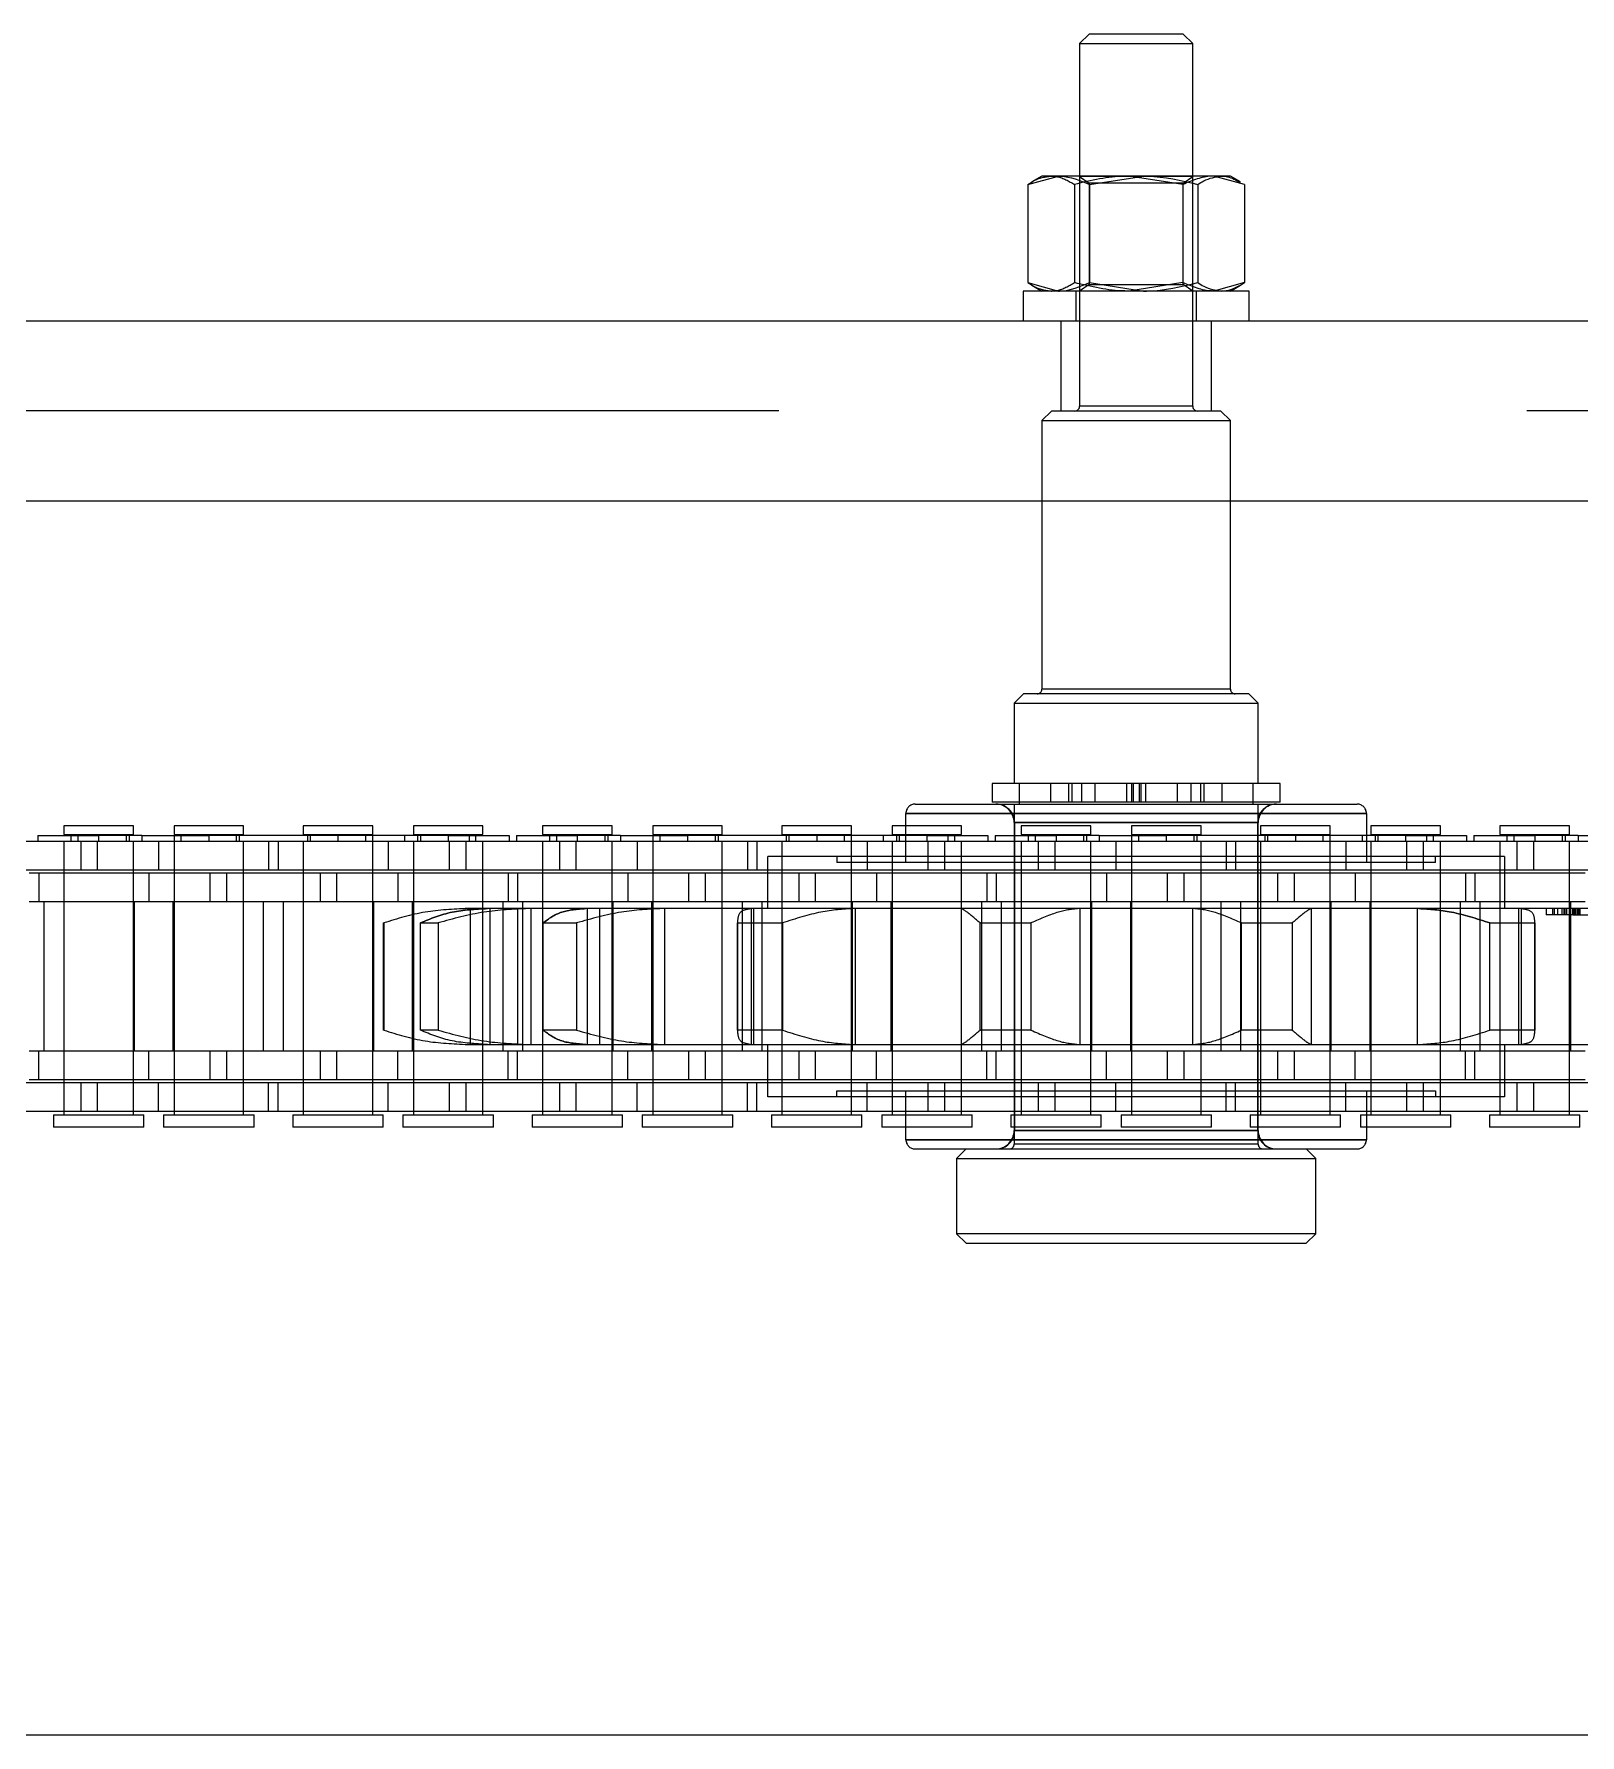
# Model space of a CAD drawing. Header units: metres. Extents: x 0 to 21025, y 0 to 14850.
# Drawn here: x 3927.9 to 4009.9, y 9261.1 to 9351.4 of the extents above; entities that cross this region are included whole.
import ezdxf

# ---------------------------------------------------------------- set-up
doc = ezdxf.new("R2010")
doc.units = ezdxf.units.M
doc.header["$LTSCALE"] = 25
doc.linetypes.add('HIDDEN2', pattern=[4.7625, 3.175, -1.5875])
doc.layers.add('SL4', color=4, linetype='Continuous')
doc.layers.add('ST1', color=7, linetype='HIDDEN2')

msp = doc.modelspace()

# ---------------------------------------------------------------- linework, layer by layer
at = {"layer": 'SL4'}
for p, q in [((3983.882, 9351.384), (3983.382, 9350.884)), ((3988.882, 9351.384), (3983.882, 9351.384)), ((3989.382, 9350.884), (3988.882, 9351.384)), ((3983.382, 9350.884), (3983.382, 9343.849)), ((3983.382, 9350.884), (3989.382, 9350.884)), ((3989.382, 9343.849), (3989.382, 9350.884)), ((3980.626, 9343.402), (3982.263, 9343.849)), ((3981.382, 9343.849), (3980.844, 9343.538)), ((3982.263, 9343.849), (3981.382, 9343.849)), ((3986.777, 9343.849), (3982.263, 9343.849)), ((3983.899, 9343.402), (3986.777, 9343.849)), ((3990.896, 9343.849), (3986.777, 9343.849)), ((3991.382, 9343.849), (3990.896, 9343.849)), ((3991.92, 9343.538), (3991.382, 9343.849)), ((3980.626, 9343.402), (3980.864, 9343.546)), ((3980.626, 9343.402), (3980.626, 9338.195)), ((3983.899, 9343.402), (3983.899, 9338.195)), ((3989.655, 9343.402), (3989.655, 9338.195)), ((3992.137, 9343.402), (3992.137, 9338.195)), ((3980.382, 9337.749), (3980.382, 9336.149)), ((3992.382, 9337.749), (3980.382, 9337.749)), ((3980.626, 9338.195), (3982.263, 9337.749)), ((3980.626, 9338.195), (3980.864, 9338.052)), ((3980.844, 9338.059), (3981.382, 9337.749)), ((3983.899, 9338.195), (3986.777, 9337.749)), ((3991.382, 9337.749), (3991.92, 9338.059)), ((3992.382, 9336.149), (3992.382, 9337.749)), ((4205.539, 9336.149), (2880.564, 9336.149)), ((2880.564, 9326.624), (4205.539, 9326.624)), ((2880.564, 9261.149), (4205.539, 9261.149))]:
    msp.add_line(p, q, dxfattribs=at)
for points, knots in [([(3982.263, 9343.849), (3982.302, 9343.848), (3982.854, 9343.842), (3983.396, 9343.614), (3983.899, 9343.402)], [0, 0, 0, 0, 0.070201, 1, 1, 1, 1]), ([(3986.777, 9343.849), (3986.845, 9343.848), (3987.817, 9343.842), (3988.769, 9343.614), (3989.655, 9343.402)], [0, 0, 0, 0, 0.070201, 1, 1, 1, 1]), ([(3989.655, 9343.402), (3989.759, 9343.469), (3990.163, 9343.731), (3990.584, 9343.799), (3990.896, 9343.849)], [0, 0, 0, 0, 0.257551, 1, 1, 1, 1]), ([(3990.896, 9343.849), (3991.009, 9343.843), (3991.348, 9343.827), (3991.679, 9343.637), (3991.9, 9343.51)], [0, 0, 0, 0, 0.332546, 1, 1, 1, 1]), ([(3982.263, 9337.749), (3982.302, 9337.749), (3982.854, 9337.755), (3983.396, 9337.983), (3983.899, 9338.195)], [0, 0, 0, 0, 0.070201, 1, 1, 1, 1]), ([(3986.777, 9337.749), (3986.845, 9337.749), (3987.817, 9337.755), (3988.769, 9337.983), (3989.655, 9338.195)], [0, 0, 0, 0, 0.070201, 1, 1, 1, 1]), ([(3989.655, 9338.195), (3989.759, 9338.128), (3990.163, 9337.866), (3990.584, 9337.799), (3990.896, 9337.749)], [0, 0, 0, 0, 0.257551, 1, 1, 1, 1]), ([(3990.896, 9337.749), (3991.009, 9337.755), (3991.429, 9337.78), (3991.838, 9338.02), (3992.137, 9338.195)], [0, 0, 0, 0, 0.268634, 1, 1, 1, 1])]:
    msp.add_open_spline(points, degree=3, knots=knots, dxfattribs=at)
at = {"layer": 'ST1'}
for p, q in [((3983.382, 9343.849), (3983.382, 9331.634)), ((3983.382, 9343.849), (3983.382, 9343.823)), ((3988.864, 9343.402), (3985.986, 9343.849)), ((3989.382, 9331.634), (3989.382, 9343.849)), ((3989.382, 9343.823), (3989.382, 9343.849)), ((3992.137, 9343.402), (3990.501, 9343.849)), ((3983.109, 9343.402), (3983.109, 9338.195)), ((3989.382, 9343.823), (3983.382, 9343.823)), ((3983.382, 9343.823), (3983.882, 9343.473)), ((3988.639, 9343.473), (3983.882, 9343.473)), ((3983.882, 9343.473), (3983.882, 9338.099)), ((3988.882, 9343.473), (3988.639, 9343.473)), ((3988.864, 9343.402), (3988.864, 9338.195)), ((3988.882, 9343.473), (3989.382, 9343.823)), ((3988.882, 9338.099), (3988.882, 9343.473)), ((3983.182, 9337.749), (3983.182, 9336.149)), ((3983.882, 9338.099), (3983.382, 9337.749)), ((3983.882, 9338.099), (3988.882, 9338.099)), ((3988.864, 9338.195), (3985.986, 9337.749)), ((3989.382, 9337.749), (3988.882, 9338.099)), ((3989.582, 9336.149), (3989.582, 9337.749)), ((3992.137, 9338.195), (3990.501, 9337.749)), ((3982.382, 9336.149), (3982.382, 9331.386)), ((3990.382, 9331.386), (3990.382, 9336.149)), ((4205.539, 9331.386), (2880.564, 9331.386)), ((3981.882, 9331.384), (3981.382, 9330.884)), ((3990.882, 9331.384), (3981.882, 9331.384)), ((3989.382, 9331.634), (3983.382, 9331.634)), ((3991.382, 9330.884), (3990.882, 9331.384)), ((3981.382, 9330.884), (3991.382, 9330.884)), ((3981.382, 9330.884), (3981.382, 9316.634)), ((3991.382, 9316.634), (3991.382, 9330.884)), ((2880.564, 9326.624), (4205.539, 9326.624)), ((3980.407, 9316.384), (3979.907, 9315.884)), ((3979.907, 9315.884), (3992.857, 9315.884)), ((3979.907, 9315.884), (3979.907, 9311.629)), ((3992.357, 9316.384), (3980.407, 9316.384)), ((3991.382, 9316.634), (3981.428, 9316.634)), ((3992.857, 9315.884), (3992.357, 9316.384)), ((3992.857, 9311.629), (3992.857, 9315.884)), ((3994.025, 9311.629), (3978.738, 9311.629)), ((3978.738, 9311.629), (3978.738, 9310.629)), ((3980.182, 9311.629), (3980.182, 9310.529)), ((3980.182, 9311.629), (3980.182, 9310.629)), ((3981.834, 9311.629), (3981.834, 9310.629)), ((3982.785, 9311.629), (3982.785, 9310.629)), ((3982.961, 9311.629), (3982.961, 9310.629)), ((3983.477, 9311.629), (3983.477, 9310.629)), ((3984.182, 9311.629), (3984.182, 9310.629)), ((3985.882, 9310.629), (3985.882, 9311.629)), ((3986.132, 9311.629), (3986.132, 9310.629)), ((3986.22, 9311.629), (3986.22, 9310.629)), ((3986.543, 9311.629), (3986.543, 9310.629)), ((3986.632, 9311.629), (3986.632, 9310.629)), ((3986.882, 9311.629), (3986.882, 9310.629)), ((3988.582, 9310.629), (3988.582, 9311.629)), ((3989.286, 9311.629), (3989.286, 9310.629)), ((3989.803, 9311.629), (3989.803, 9310.629)), ((3989.978, 9311.629), (3989.978, 9310.629)), ((3990.929, 9311.629), (3990.929, 9310.629)), ((3992.582, 9310.529), (3992.582, 9311.629)), ((3992.582, 9310.629), (3992.582, 9311.629)), ((3994.025, 9310.629), (3994.025, 9311.629)), ((3974.655, 9310.529), (3998.108, 9310.529)), ((3994.025, 9310.629), (3978.738, 9310.629)), ((3979.907, 9310.529), (3979.907, 9292.489)), ((3992.857, 9292.489), (3992.857, 9310.529)), ((3974.167, 9310.04), (3998.597, 9310.04)), ((3974.167, 9307.44), (3974.167, 9310.04)), ((3998.597, 9310.04), (3974.167, 9310.04)), ((3979.907, 9309.551), (3979.907, 9293.216)), ((3992.832, 9309.551), (3979.931, 9309.551)), ((3979.931, 9309.551), (3979.931, 9293.216)), ((3979.931, 9309.551), (3992.832, 9309.551)), ((3992.832, 9293.216), (3992.832, 9309.551)), ((3992.857, 9293.216), (3992.857, 9309.551)), ((3998.597, 9310.04), (3998.597, 9307.44)), ((3928.099, 9308.873), (3928.099, 9308.541)), ((3928.099, 9308.873), (3931.33, 9308.873)), ((3933.175, 9309.384), (3929.485, 9309.384)), ((3929.485, 9309.384), (3929.485, 9308.91)), ((3929.485, 9308.91), (3933.175, 9308.91)), ((3929.854, 9308.91), (3929.854, 9308.541)), ((3930.223, 9308.873), (3930.223, 9308.541)), ((3931.33, 9308.873), (3931.33, 9308.541)), ((3933.626, 9308.873), (3931.33, 9308.873)), ((3932.806, 9308.541), (3932.806, 9308.91)), ((3932.949, 9308.873), (3932.949, 9308.541)), ((3933.175, 9308.91), (3933.175, 9309.384)), ((3933.626, 9308.873), (3937.178, 9308.873)), ((3933.626, 9308.873), (3933.626, 9308.541)), ((3939.023, 9309.384), (3935.333, 9309.384)), ((3935.333, 9309.384), (3935.333, 9308.91)), ((3935.333, 9308.91), (3939.023, 9308.91)), ((3935.333, 9308.873), (3935.333, 9307.021)), ((3935.702, 9308.91), (3935.702, 9308.541)), ((3937.178, 9308.873), (3937.178, 9308.541)), ((3949.878, 9308.873), (3937.178, 9308.873)), ((3938.654, 9308.541), (3938.654, 9308.91)), ((3938.797, 9308.873), (3938.797, 9308.541)), ((3939.023, 9308.91), (3939.023, 9309.384)), ((3945.875, 9309.384), (3942.185, 9309.384)), ((3942.185, 9309.384), (3942.185, 9308.91)), ((3942.185, 9308.91), (3945.875, 9308.91)), ((3942.411, 9308.873), (3942.411, 9308.541)), ((3942.554, 9308.91), (3942.554, 9308.541)), ((3944.03, 9308.873), (3944.03, 9308.541)), ((3945.506, 9308.541), (3945.506, 9308.91)), ((3945.875, 9308.91), (3945.875, 9309.384)), ((3945.875, 9307.021), (3945.875, 9308.873)), ((3947.582, 9308.541), (3947.582, 9308.873)), ((3951.723, 9309.384), (3948.033, 9309.384)), ((3948.033, 9309.384), (3948.033, 9308.91)), ((3948.033, 9308.91), (3951.723, 9308.91)), ((3948.259, 9308.873), (3948.259, 9308.541)), ((3948.402, 9308.91), (3948.402, 9308.541)), ((3949.878, 9308.873), (3949.878, 9308.541)), ((3949.878, 9308.873), (3953.109, 9308.873)), ((3950.985, 9308.873), (3950.985, 9308.541)), ((3951.354, 9308.541), (3951.354, 9308.91)), ((3951.723, 9308.91), (3951.723, 9309.384)), ((3953.109, 9308.873), (3953.109, 9308.541)), ((3953.499, 9308.873), (3953.499, 9308.541)), ((3953.499, 9308.873), (3956.73, 9308.873)), ((3958.575, 9309.384), (3954.885, 9309.384)), ((3954.885, 9309.384), (3954.885, 9308.91)), ((3954.885, 9308.91), (3958.575, 9308.91)), ((3955.254, 9308.91), (3955.254, 9308.541)), ((3955.623, 9308.873), (3955.623, 9308.541)), ((3956.73, 9308.873), (3956.73, 9308.541)), ((3959.026, 9308.873), (3956.73, 9308.873)), ((3958.206, 9308.541), (3958.206, 9308.91)), ((3958.349, 9308.873), (3958.349, 9308.541)), ((3958.575, 9308.91), (3958.575, 9309.384)), ((3959.026, 9308.873), (3962.578, 9308.873)), ((3959.026, 9308.873), (3959.026, 9308.541)), ((3964.423, 9309.384), (3960.733, 9309.384)), ((3960.733, 9309.384), (3960.733, 9308.91)), ((3960.733, 9308.91), (3964.423, 9308.91)), ((3960.733, 9308.873), (3960.733, 9307.021)), ((3961.102, 9308.91), (3961.102, 9308.541)), ((3962.578, 9308.873), (3962.578, 9308.541)), ((3975.278, 9308.873), (3962.578, 9308.873)), ((3964.054, 9308.541), (3964.054, 9308.91)), ((3964.197, 9308.873), (3964.197, 9308.541)), ((3964.423, 9308.91), (3964.423, 9309.384)), ((3971.275, 9309.384), (3967.585, 9309.384)), ((3967.585, 9309.384), (3967.585, 9308.91)), ((3967.585, 9308.91), (3971.275, 9308.91)), ((3967.811, 9308.873), (3967.811, 9308.541)), ((3967.954, 9308.91), (3967.954, 9308.541)), ((3969.43, 9308.873), (3969.43, 9308.541)), ((3970.906, 9308.541), (3970.906, 9308.91)), ((3971.275, 9308.91), (3971.275, 9309.384)), ((3971.275, 9307.021), (3971.275, 9308.873)), ((3972.982, 9308.541), (3972.982, 9308.873)), ((3977.123, 9309.384), (3973.433, 9309.384)), ((3973.433, 9309.384), (3973.433, 9308.91)), ((3973.433, 9308.91), (3977.123, 9308.91)), ((3973.659, 9308.873), (3973.659, 9308.541)), ((3973.802, 9308.91), (3973.802, 9308.541)), ((3975.278, 9308.873), (3975.278, 9308.541)), ((3975.278, 9308.873), (3978.509, 9308.873)), ((3976.385, 9308.873), (3976.385, 9308.541)), ((3976.754, 9308.541), (3976.754, 9308.91)), ((3977.123, 9308.91), (3977.123, 9309.384)), ((3978.509, 9308.873), (3978.509, 9308.541)), ((3978.899, 9308.873), (3978.899, 9308.541)), ((3978.899, 9308.873), (3982.13, 9308.873)), ((3983.975, 9309.384), (3980.285, 9309.384)), ((3980.285, 9309.384), (3980.285, 9308.91)), ((3980.285, 9308.91), (3983.975, 9308.91)), ((3980.654, 9308.91), (3980.654, 9308.541)), ((3981.023, 9308.873), (3981.023, 9308.541)), ((3982.13, 9308.873), (3982.13, 9308.541)), ((3984.426, 9308.873), (3982.13, 9308.873)), ((3983.606, 9308.541), (3983.606, 9308.91)), ((3983.749, 9308.873), (3983.749, 9308.541)), ((3983.975, 9308.91), (3983.975, 9309.384)), ((3984.426, 9308.873), (3987.978, 9308.873)), ((3984.426, 9308.873), (3984.426, 9308.541)), ((3989.823, 9309.384), (3986.133, 9309.384)), ((3986.133, 9309.384), (3986.133, 9308.91)), ((3986.133, 9308.91), (3989.823, 9308.91)), ((3986.133, 9308.873), (3986.133, 9307.021)), ((3986.502, 9308.91), (3986.502, 9308.541)), ((3987.978, 9308.873), (3987.978, 9308.541)), ((4000.678, 9308.873), (3987.978, 9308.873)), ((3989.454, 9308.541), (3989.454, 9308.91)), ((3989.597, 9308.873), (3989.597, 9308.541)), ((3989.823, 9308.91), (3989.823, 9309.384)), ((3996.675, 9309.384), (3992.985, 9309.384)), ((3992.985, 9309.384), (3992.985, 9308.91)), ((3992.985, 9308.91), (3996.675, 9308.91)), ((3993.211, 9308.873), (3993.211, 9308.541)), ((3993.354, 9308.91), (3993.354, 9308.541)), ((3994.83, 9308.873), (3994.83, 9308.541)), ((3996.306, 9308.541), (3996.306, 9308.91)), ((3996.675, 9308.91), (3996.675, 9309.384)), ((3996.675, 9307.021), (3996.675, 9308.873)), ((3998.382, 9308.541), (3998.382, 9308.873)), ((4002.523, 9309.384), (3998.833, 9309.384)), ((3998.833, 9309.384), (3998.833, 9308.91)), ((3998.833, 9308.91), (4002.523, 9308.91)), ((3999.059, 9308.873), (3999.059, 9308.541)), ((3999.202, 9308.91), (3999.202, 9308.541)), ((4000.678, 9308.873), (4000.678, 9308.541)), ((4000.678, 9308.873), (4003.909, 9308.873)), ((4001.785, 9308.873), (4001.785, 9308.541)), ((4002.154, 9308.541), (4002.154, 9308.91)), ((4002.523, 9308.91), (4002.523, 9309.384)), ((4003.909, 9308.873), (4003.909, 9308.541)), ((4004.299, 9308.873), (4004.299, 9308.541)), ((4004.299, 9308.873), (4007.53, 9308.873)), ((4009.375, 9309.384), (4005.685, 9309.384)), ((4005.685, 9309.384), (4005.685, 9308.91)), ((4005.685, 9308.91), (4009.375, 9308.91)), ((4006.054, 9308.91), (4006.054, 9308.541)), ((4006.423, 9308.873), (4006.423, 9308.541)), ((4007.53, 9308.873), (4007.53, 9308.541)), ((4009.826, 9308.873), (4007.53, 9308.873)), ((4009.006, 9308.541), (4009.006, 9308.91)), ((4009.149, 9308.873), (4009.149, 9308.541)), ((4009.375, 9308.91), (4009.375, 9309.384)), ((4009.826, 9308.873), (4013.378, 9308.873)), ((4009.826, 9308.873), (4009.826, 9308.541)), ((3930.398, 9308.541), (3921.303, 9308.541)), ((3929.485, 9308.541), (3929.485, 9307.021)), ((3929.485, 9308.541), (3929.485, 9294.042)), ((3931.258, 9308.541), (3930.398, 9308.541)), ((3930.398, 9307.021), (3930.398, 9308.541)), ((3940.353, 9308.541), (3931.258, 9308.541)), ((3931.258, 9308.541), (3931.258, 9307.021)), ((3933.175, 9307.021), (3933.175, 9308.541)), ((3933.175, 9294.042), (3933.175, 9308.541)), ((3934.505, 9308.541), (3934.505, 9307.021)), ((3935.333, 9308.541), (3935.333, 9294.042)), ((3939.023, 9307.021), (3939.023, 9308.541)), ((3939.023, 9294.042), (3939.023, 9308.541)), ((3940.353, 9308.541), (3940.353, 9307.021)), ((3946.703, 9308.541), (3940.353, 9308.541)), ((3940.855, 9308.541), (3940.855, 9307.021)), ((3942.185, 9308.541), (3942.185, 9307.021)), ((3942.185, 9308.541), (3942.185, 9294.042)), ((3945.875, 9294.042), (3945.875, 9308.541)), ((3946.703, 9308.541), (3946.703, 9307.021)), ((3955.798, 9308.541), (3946.703, 9308.541)), ((3948.033, 9308.541), (3948.033, 9307.021)), ((3948.033, 9308.541), (3948.033, 9294.042)), ((3949.95, 9307.021), (3949.95, 9308.541)), ((3950.81, 9308.541), (3950.81, 9307.021)), ((3951.723, 9307.021), (3951.723, 9308.541)), ((3951.723, 9294.042), (3951.723, 9308.541)), ((3954.885, 9308.541), (3954.885, 9307.021)), ((3954.885, 9308.541), (3954.885, 9294.042)), ((3956.658, 9308.541), (3955.798, 9308.541)), ((3955.798, 9307.021), (3955.798, 9308.541)), ((3965.753, 9308.541), (3956.658, 9308.541)), ((3956.658, 9308.541), (3956.658, 9307.021)), ((3958.575, 9307.021), (3958.575, 9308.541)), ((3958.575, 9294.042), (3958.575, 9308.541)), ((3959.905, 9308.541), (3959.905, 9307.021)), ((3960.733, 9308.541), (3960.733, 9294.042)), ((3964.423, 9307.021), (3964.423, 9308.541)), ((3964.423, 9294.042), (3964.423, 9308.541)), ((3965.753, 9308.541), (3965.753, 9307.021)), ((3972.103, 9308.541), (3965.753, 9308.541)), ((3966.255, 9308.541), (3966.255, 9307.021)), ((4005.926, 9307.759), (3966.838, 9307.759)), ((3966.838, 9304.989), (3966.838, 9307.759)), ((3967.585, 9308.541), (3967.585, 9307.021)), ((3967.585, 9308.541), (3967.585, 9294.042)), ((3970.502, 9307.759), (3970.502, 9307.44)), ((3971.275, 9294.042), (3971.275, 9308.541)), ((3972.103, 9308.541), (3972.103, 9307.021)), ((3981.198, 9308.541), (3972.103, 9308.541)), ((3973.433, 9308.541), (3973.433, 9307.021)), ((3973.433, 9308.541), (3973.433, 9294.042)), ((3975.35, 9307.021), (3975.35, 9308.541)), ((3976.21, 9308.541), (3976.21, 9307.021)), ((3977.123, 9307.021), (3977.123, 9308.541)), ((3977.123, 9294.042), (3977.123, 9308.541)), ((3980.285, 9308.541), (3980.285, 9307.021)), ((3980.285, 9308.541), (3980.285, 9294.042)), ((3982.058, 9308.541), (3981.198, 9308.541)), ((3981.198, 9307.021), (3981.198, 9308.541)), ((3991.153, 9308.541), (3982.058, 9308.541)), ((3982.058, 9308.541), (3982.058, 9307.021)), ((3983.975, 9307.021), (3983.975, 9308.541)), ((3983.975, 9294.042), (3983.975, 9308.541)), ((3985.305, 9308.541), (3985.305, 9307.021)), ((3986.133, 9308.541), (3986.133, 9294.042)), ((3989.823, 9307.021), (3989.823, 9308.541)), ((3989.823, 9294.042), (3989.823, 9308.541)), ((3991.153, 9308.541), (3991.153, 9307.021)), ((3997.503, 9308.541), (3991.153, 9308.541)), ((3991.655, 9308.541), (3991.655, 9307.021)), ((3992.985, 9308.541), (3992.985, 9307.021)), ((3992.985, 9308.541), (3992.985, 9294.042)), ((3996.675, 9294.042), (3996.675, 9308.541)), ((3997.503, 9308.541), (3997.503, 9307.021)), ((4006.598, 9308.541), (3997.503, 9308.541)), ((3998.833, 9308.541), (3998.833, 9307.021)), ((3998.833, 9308.541), (3998.833, 9294.042)), ((4000.75, 9307.021), (4000.75, 9308.541)), ((4001.61, 9308.541), (4001.61, 9307.021)), ((4002.261, 9307.44), (4002.261, 9307.759)), ((4002.523, 9307.021), (4002.523, 9308.541)), ((4002.523, 9294.042), (4002.523, 9308.541)), ((4005.685, 9308.541), (4005.685, 9307.021)), ((4005.685, 9308.541), (4005.685, 9294.042)), ((4005.926, 9307.759), (4005.926, 9304.989)), ((4007.458, 9308.541), (4006.598, 9308.541)), ((4006.598, 9307.021), (4006.598, 9308.541)), ((4016.553, 9308.541), (4007.458, 9308.541)), ((4007.458, 9308.541), (4007.458, 9307.021)), ((4009.375, 9307.021), (4009.375, 9308.541)), ((4009.375, 9294.042), (4009.375, 9308.541)), ((3930.398, 9307.021), (3921.303, 9307.021)), ((3934.003, 9306.869), (3927.653, 9306.869)), ((3928.155, 9306.869), (3928.155, 9305.349)), ((3929.485, 9306.869), (3929.485, 9305.349)), ((3931.258, 9307.021), (3930.398, 9307.021)), ((3940.353, 9307.021), (3931.258, 9307.021)), ((3933.175, 9305.349), (3933.175, 9306.869)), ((3934.003, 9306.869), (3934.003, 9305.349)), ((3943.098, 9306.869), (3934.003, 9306.869)), ((3935.333, 9306.869), (3935.333, 9305.349)), ((3937.25, 9305.349), (3937.25, 9306.869)), ((3938.11, 9306.869), (3938.11, 9305.349)), ((3939.023, 9305.349), (3939.023, 9306.869)), ((3946.703, 9307.021), (3940.353, 9307.021)), ((3942.185, 9306.869), (3942.185, 9305.349)), ((3943.958, 9306.869), (3943.098, 9306.869)), ((3943.098, 9305.349), (3943.098, 9306.869)), ((3953.053, 9306.869), (3943.958, 9306.869)), ((3943.958, 9306.869), (3943.958, 9305.349)), ((3945.875, 9305.349), (3945.875, 9306.869)), ((3955.798, 9307.021), (3946.703, 9307.021)), ((3947.205, 9306.869), (3947.205, 9305.349)), ((3948.033, 9306.869), (3948.033, 9305.349)), ((3951.723, 9305.349), (3951.723, 9306.869)), ((3953.053, 9306.869), (3953.053, 9305.349)), ((3959.403, 9306.869), (3953.053, 9306.869)), ((3953.555, 9306.869), (3953.555, 9305.349)), ((3954.885, 9306.869), (3954.885, 9305.349)), ((3956.658, 9307.021), (3955.798, 9307.021)), ((3965.753, 9307.021), (3956.658, 9307.021)), ((3958.575, 9305.349), (3958.575, 9306.869)), ((3959.403, 9306.869), (3959.403, 9305.349)), ((3968.498, 9306.869), (3959.403, 9306.869)), ((3960.733, 9306.869), (3960.733, 9305.349)), ((3962.65, 9305.349), (3962.65, 9306.869)), ((3963.51, 9306.869), (3963.51, 9305.349)), ((3964.423, 9305.349), (3964.423, 9306.869)), ((3972.103, 9307.021), (3965.753, 9307.021)), ((3967.585, 9306.869), (3967.585, 9305.349)), ((3969.358, 9306.869), (3968.498, 9306.869)), ((3968.498, 9305.349), (3968.498, 9306.869)), ((3978.453, 9306.869), (3969.358, 9306.869)), ((3969.358, 9306.869), (3969.358, 9305.349)), ((4002.261, 9307.44), (3970.502, 9307.44)), ((3971.275, 9305.349), (3971.275, 9306.869)), ((3981.198, 9307.021), (3972.103, 9307.021)), ((3972.605, 9306.869), (3972.605, 9305.349)), ((3973.433, 9306.869), (3973.433, 9305.349)), ((3977.123, 9305.349), (3977.123, 9306.869)), ((3978.453, 9306.869), (3978.453, 9305.349)), ((3984.803, 9306.869), (3978.453, 9306.869)), ((3978.955, 9306.869), (3978.955, 9305.349)), ((3980.285, 9306.869), (3980.285, 9305.349)), ((3982.058, 9307.021), (3981.198, 9307.021)), ((3991.153, 9307.021), (3982.058, 9307.021)), ((3983.975, 9305.349), (3983.975, 9306.869)), ((3984.803, 9306.869), (3984.803, 9305.349)), ((3993.898, 9306.869), (3984.803, 9306.869)), ((3986.133, 9306.869), (3986.133, 9305.349)), ((3988.05, 9305.349), (3988.05, 9306.869)), ((3988.91, 9306.869), (3988.91, 9305.349)), ((3989.823, 9305.349), (3989.823, 9306.869)), ((3997.503, 9307.021), (3991.153, 9307.021)), ((3992.985, 9306.869), (3992.985, 9305.349)), ((3994.758, 9306.869), (3993.898, 9306.869)), ((3993.898, 9305.349), (3993.898, 9306.869)), ((4003.853, 9306.869), (3994.758, 9306.869)), ((3994.758, 9306.869), (3994.758, 9305.349)), ((3996.675, 9305.349), (3996.675, 9306.869)), ((4006.598, 9307.021), (3997.503, 9307.021)), ((3998.005, 9306.869), (3998.005, 9305.349)), ((3998.833, 9306.869), (3998.833, 9305.349)), ((4002.523, 9305.349), (4002.523, 9306.869)), ((4003.853, 9306.869), (4003.853, 9305.349)), ((4010.203, 9306.869), (4003.853, 9306.869)), ((4004.355, 9306.869), (4004.355, 9305.349)), ((4005.685, 9306.869), (4005.685, 9305.349)), ((4007.458, 9307.021), (4006.598, 9307.021)), ((4016.553, 9307.021), (4007.458, 9307.021)), ((4009.375, 9305.349), (4009.375, 9306.869)), ((3934.003, 9305.349), (3927.653, 9305.349)), ((3928.438, 9297.419), (3928.438, 9305.349)), ((3929.485, 9305.349), (3929.485, 9297.419)), ((3933.175, 9297.419), (3933.175, 9305.349)), ((3933.218, 9305.349), (3933.218, 9297.419)), ((3943.098, 9305.349), (3934.003, 9305.349)), ((3935.29, 9297.419), (3935.29, 9305.349)), ((3935.333, 9305.349), (3935.333, 9297.419)), ((3939.023, 9297.419), (3939.023, 9305.349)), ((3940.07, 9305.349), (3940.07, 9297.419)), ((3941.138, 9297.419), (3941.138, 9305.349)), ((3942.185, 9305.349), (3942.185, 9297.419)), ((3943.958, 9305.349), (3943.098, 9305.349)), ((3953.053, 9305.349), (3943.958, 9305.349)), ((3945.875, 9297.419), (3945.875, 9305.349)), ((3945.918, 9305.349), (3945.918, 9297.419)), ((3947.99, 9297.419), (3947.99, 9305.349)), ((3948.033, 9305.349), (3948.033, 9297.419)), ((3951.723, 9297.419), (3951.723, 9305.349)), ((3952.77, 9305.349), (3952.77, 9297.419)), ((3959.403, 9305.349), (3953.053, 9305.349)), ((3953.838, 9297.419), (3953.838, 9305.349)), ((3954.885, 9305.349), (3954.885, 9297.419)), ((3958.575, 9297.419), (3958.575, 9305.349)), ((3958.618, 9305.349), (3958.618, 9297.419)), ((3968.498, 9305.349), (3959.403, 9305.349)), ((3960.69, 9297.419), (3960.69, 9305.349)), ((3960.733, 9305.349), (3960.733, 9297.419)), ((3964.423, 9297.419), (3964.423, 9305.349)), ((3965.47, 9305.349), (3965.47, 9297.419)), ((3966.538, 9297.419), (3966.538, 9305.349)), ((3967.585, 9305.349), (3967.585, 9297.419)), ((3969.358, 9305.349), (3968.498, 9305.349)), ((3978.453, 9305.349), (3969.358, 9305.349)), ((3971.275, 9297.419), (3971.275, 9305.349)), ((3971.318, 9305.349), (3971.318, 9297.419)), ((3973.39, 9297.419), (3973.39, 9305.349)), ((3973.433, 9305.349), (3973.433, 9297.419)), ((3977.123, 9297.419), (3977.123, 9305.349)), ((3978.17, 9305.349), (3978.17, 9297.419)), ((3984.803, 9305.349), (3978.453, 9305.349)), ((3979.238, 9297.419), (3979.238, 9305.349)), ((3980.285, 9305.349), (3980.285, 9297.419)), ((3983.975, 9297.419), (3983.975, 9305.349)), ((3984.018, 9305.349), (3984.018, 9297.419)), ((3993.898, 9305.349), (3984.803, 9305.349)), ((3986.09, 9297.419), (3986.09, 9305.349)), ((3986.133, 9305.349), (3986.133, 9297.419)), ((3989.823, 9297.419), (3989.823, 9305.349)), ((3990.87, 9305.349), (3990.87, 9297.419)), ((3991.938, 9297.419), (3991.938, 9305.349)), ((3992.985, 9305.349), (3992.985, 9297.419)), ((3994.758, 9305.349), (3993.898, 9305.349)), ((4003.853, 9305.349), (3994.758, 9305.349)), ((3996.675, 9297.419), (3996.675, 9305.349)), ((3996.718, 9305.349), (3996.718, 9297.419)), ((3998.79, 9297.419), (3998.79, 9305.349)), ((3998.833, 9305.349), (3998.833, 9297.419)), ((4002.523, 9297.419), (4002.523, 9305.349)), ((4003.57, 9305.349), (4003.57, 9297.419)), ((4010.203, 9305.349), (4003.853, 9305.349)), ((4004.638, 9297.419), (4004.638, 9305.349)), ((4005.685, 9305.349), (4005.685, 9297.419)), ((4009.375, 9297.419), (4009.375, 9305.349)), ((4009.418, 9305.349), (4009.418, 9297.419)), ((3946.442, 9304.227), (3946.465, 9304.227)), ((3946.442, 9298.541), (3946.442, 9304.227)), ((3946.465, 9304.227), (3946.465, 9298.541)), ((3948.403, 9304.227), (3949.342, 9304.227)), ((3948.403, 9298.541), (3948.403, 9304.227)), ((3949.342, 9304.227), (3949.342, 9298.541)), ((3950.294, 9304.98), (3950.774, 9304.989)), ((3950.915, 9304.989), (3950.774, 9304.989)), ((3951.041, 9304.989), (3950.915, 9304.989)), ((3951.041, 9304.989), (3951.041, 9297.779)), ((3951.972, 9304.989), (3951.041, 9304.989)), ((3954.136, 9304.989), (3951.972, 9304.989)), ((3952.081, 9304.989), (3952.081, 9297.779)), ((3953.579, 9297.779), (3953.579, 9304.989)), ((3954.265, 9304.989), (3954.136, 9304.989)), ((3954.265, 9304.989), (3954.265, 9297.779)), ((3957.178, 9304.989), (3954.265, 9304.989)), ((3954.922, 9304.227), (3956.686, 9304.227)), ((3954.922, 9298.541), (3954.922, 9304.227)), ((3956.686, 9304.227), (3956.686, 9298.541)), ((3961.247, 9304.989), (3957.178, 9304.989)), ((3957.257, 9304.989), (3957.257, 9297.779)), ((3957.926, 9297.779), (3957.926, 9304.989)), ((3961.362, 9304.989), (3961.247, 9304.989)), ((3961.362, 9304.989), (3961.362, 9297.779)), ((3965.908, 9304.989), (3961.362, 9304.989)), ((3965.234, 9304.284), (3965.234, 9298.483)), ((3965.236, 9304.227), (3967.611, 9304.227)), ((3965.236, 9298.541), (3965.236, 9304.227)), ((3971.389, 9304.989), (3965.908, 9304.989)), ((3965.946, 9304.989), (3965.946, 9297.779)), ((3966.096, 9297.779), (3966.096, 9304.989)), ((3967.611, 9304.227), (3967.611, 9298.541)), ((3971.477, 9304.989), (3971.389, 9304.989)), ((3971.477, 9304.989), (3971.477, 9297.779)), ((3977.1, 9304.989), (3971.477, 9304.989)), ((3977.1, 9304.989), (3977.1, 9297.779)), ((3977.106, 9304.989), (3977.1, 9304.989)), ((3983.34, 9304.989), (3977.106, 9304.989)), ((3978.1, 9304.227), (3980.801, 9304.227)), ((3978.1, 9298.541), (3978.1, 9304.227)), ((3980.801, 9304.227), (3980.801, 9298.541)), ((3983.39, 9304.989), (3983.34, 9304.989)), ((3983.39, 9304.989), (3983.39, 9297.779)), ((3989.373, 9304.989), (3983.39, 9304.989)), ((3989.373, 9304.989), (3989.373, 9297.779)), ((3989.424, 9304.989), (3989.373, 9304.989)), ((3995.657, 9304.989), (3989.424, 9304.989)), ((3991.962, 9298.541), (3991.962, 9304.227)), ((3991.962, 9304.227), (3994.664, 9304.227)), ((3994.664, 9304.227), (3994.664, 9298.541)), ((3995.663, 9304.989), (3995.657, 9304.989)), ((3995.663, 9304.989), (3995.663, 9297.779)), ((4001.286, 9304.989), (3995.663, 9304.989)), ((4001.286, 9304.989), (4001.286, 9297.779)), ((4001.374, 9304.989), (4001.286, 9304.989)), ((4006.856, 9304.989), (4001.374, 9304.989)), ((4005.152, 9304.227), (4007.528, 9304.227)), ((4005.152, 9298.541), (4005.152, 9304.227)), ((4006.667, 9304.989), (4006.667, 9297.779)), ((4006.817, 9304.989), (4006.817, 9297.779)), ((4011.401, 9304.989), (4006.856, 9304.989)), ((4007.528, 9304.227), (4007.528, 9298.541)), ((4007.53, 9298.483), (4007.53, 9304.284)), ((4008.143, 9304.989), (4008.143, 9304.654)), ((4008.982, 9304.654), (4008.143, 9304.654)), ((4008.478, 9304.989), (4008.478, 9304.654)), ((4008.58, 9304.654), (4008.58, 9304.989)), ((4008.751, 9304.654), (4008.751, 9304.989)), ((4008.982, 9304.654), (4008.982, 9304.989)), ((4009.135, 9304.654), (4008.982, 9304.654)), ((4009.086, 9304.654), (4009.086, 9304.989)), ((4009.135, 9304.654), (4009.135, 9304.989)), ((4009.549, 9304.654), (4009.135, 9304.654)), ((4009.227, 9304.654), (4009.227, 9304.989)), ((4009.549, 9304.654), (4009.549, 9304.989)), ((4009.549, 9304.654), (4011.979, 9304.654)), ((4009.608, 9304.989), (4009.608, 9304.654)), ((4009.609, 9304.654), (4009.609, 9304.989)), ((4009.66, 9304.654), (4009.66, 9304.989)), ((4009.673, 9304.654), (4009.673, 9304.989)), ((4009.674, 9304.654), (4009.674, 9304.989)), ((4009.731, 9304.654), (4009.731, 9304.989)), ((4009.807, 9304.654), (4009.807, 9304.989)), ((4009.816, 9304.654), (4009.816, 9304.989)), ((4009.847, 9304.654), (4009.847, 9304.989)), ((4009.921, 9304.989), (4009.921, 9304.654)), ((4009.924, 9304.654), (4009.924, 9304.989)), ((3946.465, 9298.541), (3946.442, 9298.541)), ((3949.342, 9298.541), (3948.403, 9298.541)), ((3956.686, 9298.541), (3954.922, 9298.541)), ((3967.611, 9298.541), (3965.236, 9298.541)), ((3980.801, 9298.541), (3978.1, 9298.541)), ((3994.664, 9298.541), (3991.962, 9298.541)), ((4007.528, 9298.541), (4005.152, 9298.541)), ((3934.003, 9297.419), (3927.653, 9297.419)), ((3928.155, 9295.899), (3928.155, 9297.419)), ((3929.485, 9297.419), (3929.485, 9295.899)), ((3933.175, 9295.899), (3933.175, 9297.419)), ((3934.003, 9295.899), (3934.003, 9297.419)), ((3943.098, 9297.419), (3934.003, 9297.419)), ((3935.333, 9297.419), (3935.333, 9295.899)), ((3937.25, 9295.899), (3937.25, 9297.419)), ((3938.11, 9297.419), (3938.11, 9295.899)), ((3939.023, 9295.899), (3939.023, 9297.419)), ((3942.185, 9297.419), (3942.185, 9295.899)), ((3943.958, 9297.419), (3943.098, 9297.419)), ((3943.098, 9295.899), (3943.098, 9297.419)), ((3953.053, 9297.419), (3943.958, 9297.419)), ((3943.958, 9297.419), (3943.958, 9295.899)), ((3945.875, 9295.899), (3945.875, 9297.419)), ((3947.205, 9295.899), (3947.205, 9297.419)), ((3948.033, 9297.419), (3948.033, 9295.899)), ((3950.774, 9297.779), (3950.915, 9297.779)), ((3950.915, 9297.779), (3951.041, 9297.779)), ((3951.041, 9297.779), (3951.972, 9297.779)), ((3951.723, 9295.899), (3951.723, 9297.419)), ((3951.972, 9297.779), (3954.136, 9297.779)), ((3953.053, 9295.899), (3953.053, 9297.419)), ((3959.403, 9297.419), (3953.053, 9297.419)), ((3953.555, 9295.899), (3953.555, 9297.419)), ((3954.136, 9297.779), (3954.265, 9297.779)), ((3954.265, 9297.779), (3957.178, 9297.779)), ((3954.885, 9297.419), (3954.885, 9295.899)), ((3957.178, 9297.779), (3961.247, 9297.779)), ((3958.575, 9295.899), (3958.575, 9297.419)), ((3959.403, 9295.899), (3959.403, 9297.419)), ((3968.498, 9297.419), (3959.403, 9297.419)), ((3960.733, 9297.419), (3960.733, 9295.899)), ((3961.247, 9297.779), (3961.362, 9297.779)), ((3961.362, 9297.779), (3965.908, 9297.779)), ((3962.65, 9295.899), (3962.65, 9297.419)), ((3963.51, 9297.419), (3963.51, 9295.899)), ((3964.423, 9295.899), (3964.423, 9297.419)), ((3965.908, 9297.779), (3971.389, 9297.779)), ((3966.838, 9295.009), (3966.838, 9297.779)), ((3967.585, 9297.419), (3967.585, 9295.899)), ((3969.358, 9297.419), (3968.498, 9297.419)), ((3968.498, 9295.899), (3968.498, 9297.419)), ((3978.453, 9297.419), (3969.358, 9297.419)), ((3969.358, 9297.419), (3969.358, 9295.899)), ((3971.275, 9295.899), (3971.275, 9297.419)), ((3971.389, 9297.779), (3971.477, 9297.779)), ((3971.477, 9297.779), (3977.1, 9297.779)), ((3972.605, 9295.899), (3972.605, 9297.419)), ((3973.433, 9297.419), (3973.433, 9295.899)), ((3977.1, 9297.779), (3977.106, 9297.779)), ((3977.106, 9297.779), (3983.34, 9297.779)), ((3977.123, 9295.899), (3977.123, 9297.419)), ((3978.453, 9295.899), (3978.453, 9297.419)), ((3984.803, 9297.419), (3978.453, 9297.419)), ((3978.955, 9295.899), (3978.955, 9297.419)), ((3980.285, 9297.419), (3980.285, 9295.899)), ((3983.34, 9297.779), (3983.39, 9297.779)), ((3983.39, 9297.779), (3989.373, 9297.779)), ((3983.975, 9295.899), (3983.975, 9297.419)), ((3984.803, 9295.899), (3984.803, 9297.419)), ((3993.898, 9297.419), (3984.803, 9297.419)), ((3986.133, 9297.419), (3986.133, 9295.899)), ((3988.05, 9295.899), (3988.05, 9297.419)), ((3988.91, 9297.419), (3988.91, 9295.899)), ((3989.373, 9297.779), (3989.424, 9297.779)), ((3989.424, 9297.779), (3995.657, 9297.779)), ((3989.823, 9295.899), (3989.823, 9297.419)), ((3992.985, 9297.419), (3992.985, 9295.899)), ((3994.758, 9297.419), (3993.898, 9297.419)), ((3993.898, 9295.899), (3993.898, 9297.419)), ((4003.853, 9297.419), (3994.758, 9297.419)), ((3994.758, 9297.419), (3994.758, 9295.899)), ((3995.657, 9297.779), (3995.663, 9297.779)), ((3995.663, 9297.779), (4001.286, 9297.779)), ((3996.675, 9295.899), (3996.675, 9297.419)), ((3998.005, 9295.899), (3998.005, 9297.419)), ((3998.833, 9297.419), (3998.833, 9295.899)), ((4001.286, 9297.779), (4001.374, 9297.779)), ((4001.374, 9297.779), (4006.856, 9297.779)), ((4002.523, 9295.899), (4002.523, 9297.419)), ((4003.853, 9295.899), (4003.853, 9297.419)), ((4010.203, 9297.419), (4003.853, 9297.419)), ((4004.355, 9295.899), (4004.355, 9297.419)), ((4005.685, 9297.419), (4005.685, 9295.899)), ((4005.926, 9297.779), (4005.926, 9295.009)), ((4006.856, 9297.779), (4011.401, 9297.779)), ((4009.375, 9295.899), (4009.375, 9297.419)), ((3930.398, 9295.747), (3921.303, 9295.747)), ((3934.003, 9295.899), (3927.653, 9295.899)), ((3929.485, 9295.747), (3929.485, 9294.227)), ((3931.258, 9295.747), (3930.398, 9295.747)), ((3930.398, 9294.227), (3930.398, 9295.747)), ((3940.353, 9295.747), (3931.258, 9295.747)), ((3931.258, 9295.747), (3931.258, 9294.227)), ((3933.175, 9294.227), (3933.175, 9295.747)), ((3943.098, 9295.899), (3934.003, 9295.899)), ((3934.505, 9294.227), (3934.505, 9295.747)), ((3935.333, 9295.747), (3935.333, 9294.227)), ((3939.023, 9294.227), (3939.023, 9295.747)), ((3940.353, 9294.227), (3940.353, 9295.747)), ((3946.703, 9295.747), (3940.353, 9295.747)), ((3940.855, 9294.227), (3940.855, 9295.747)), ((3942.185, 9295.747), (3942.185, 9294.227)), ((3943.958, 9295.899), (3943.098, 9295.899)), ((3953.053, 9295.899), (3943.958, 9295.899)), ((3945.875, 9294.227), (3945.875, 9295.747)), ((3946.703, 9294.227), (3946.703, 9295.747)), ((3955.798, 9295.747), (3946.703, 9295.747)), ((3948.033, 9295.747), (3948.033, 9294.227)), ((3949.95, 9294.227), (3949.95, 9295.747)), ((3950.81, 9295.747), (3950.81, 9294.227)), ((3951.723, 9294.227), (3951.723, 9295.747)), ((3959.403, 9295.899), (3953.053, 9295.899)), ((3954.885, 9295.747), (3954.885, 9294.227)), ((3956.658, 9295.747), (3955.798, 9295.747)), ((3955.798, 9294.227), (3955.798, 9295.747)), ((3965.753, 9295.747), (3956.658, 9295.747)), ((3956.658, 9295.747), (3956.658, 9294.227)), ((3958.575, 9294.227), (3958.575, 9295.747)), ((3968.498, 9295.899), (3959.403, 9295.899)), ((3959.905, 9294.227), (3959.905, 9295.747)), ((3960.733, 9295.747), (3960.733, 9294.227)), ((3964.423, 9294.227), (3964.423, 9295.747)), ((3965.753, 9294.227), (3965.753, 9295.747)), ((3972.103, 9295.747), (3965.753, 9295.747)), ((3966.255, 9294.227), (3966.255, 9295.747)), ((3967.585, 9295.747), (3967.585, 9294.227)), ((3969.358, 9295.899), (3968.498, 9295.899)), ((3978.453, 9295.899), (3969.358, 9295.899)), ((3970.502, 9295.009), (3970.502, 9295.327)), ((3970.502, 9295.327), (4002.261, 9295.327)), ((3971.275, 9294.227), (3971.275, 9295.747)), ((3972.103, 9294.227), (3972.103, 9295.747)), ((3981.198, 9295.747), (3972.103, 9295.747)), ((3973.433, 9295.747), (3973.433, 9294.227)), ((3974.167, 9292.727), (3974.167, 9295.327)), ((3975.35, 9294.227), (3975.35, 9295.747)), ((3976.21, 9295.747), (3976.21, 9294.227)), ((3977.123, 9294.227), (3977.123, 9295.747)), ((3984.803, 9295.899), (3978.453, 9295.899)), ((3980.285, 9295.747), (3980.285, 9294.227)), ((3982.058, 9295.747), (3981.198, 9295.747)), ((3981.198, 9294.227), (3981.198, 9295.747)), ((3991.153, 9295.747), (3982.058, 9295.747)), ((3982.058, 9295.747), (3982.058, 9294.227)), ((3983.975, 9294.227), (3983.975, 9295.747)), ((3993.898, 9295.899), (3984.803, 9295.899)), ((3985.305, 9294.227), (3985.305, 9295.747)), ((3986.133, 9295.747), (3986.133, 9294.227)), ((3989.823, 9294.227), (3989.823, 9295.747)), ((3991.153, 9294.227), (3991.153, 9295.747)), ((3997.503, 9295.747), (3991.153, 9295.747)), ((3991.655, 9294.227), (3991.655, 9295.747)), ((3992.985, 9295.747), (3992.985, 9294.227)), ((3994.758, 9295.899), (3993.898, 9295.899)), ((4003.853, 9295.899), (3994.758, 9295.899)), ((3996.675, 9294.227), (3996.675, 9295.747)), ((3997.503, 9294.227), (3997.503, 9295.747)), ((4006.598, 9295.747), (3997.503, 9295.747)), ((3998.597, 9295.327), (3998.597, 9292.727)), ((3998.833, 9295.747), (3998.833, 9294.227)), ((4000.75, 9294.227), (4000.75, 9295.747)), ((4001.61, 9295.747), (4001.61, 9294.227)), ((4002.261, 9295.327), (4002.261, 9295.009)), ((4002.523, 9294.227), (4002.523, 9295.747)), ((4010.203, 9295.899), (4003.853, 9295.899)), ((4005.685, 9295.747), (4005.685, 9294.227)), ((4007.458, 9295.747), (4006.598, 9295.747)), ((4006.598, 9294.227), (4006.598, 9295.747)), ((4016.553, 9295.747), (4007.458, 9295.747)), ((4007.458, 9295.747), (4007.458, 9294.227)), ((4009.375, 9294.227), (4009.375, 9295.747)), ((3930.398, 9294.227), (3921.303, 9294.227)), ((3931.258, 9294.227), (3930.398, 9294.227)), ((3940.353, 9294.227), (3931.258, 9294.227)), ((3946.703, 9294.227), (3940.353, 9294.227)), ((3955.798, 9294.227), (3946.703, 9294.227)), ((3956.658, 9294.227), (3955.798, 9294.227)), ((3965.753, 9294.227), (3956.658, 9294.227)), ((3972.103, 9294.227), (3965.753, 9294.227)), ((4005.926, 9295.009), (3966.838, 9295.009)), ((3981.198, 9294.227), (3972.103, 9294.227)), ((3982.058, 9294.227), (3981.198, 9294.227)), ((3991.153, 9294.227), (3982.058, 9294.227)), ((3997.503, 9294.227), (3991.153, 9294.227)), ((4006.598, 9294.227), (3997.503, 9294.227)), ((4007.458, 9294.227), (4006.598, 9294.227)), ((4016.553, 9294.227), (4007.458, 9294.227)), ((3928.931, 9294.042), (3933.728, 9294.042)), ((3928.931, 9294.042), (3928.931, 9293.384)), ((3933.728, 9293.384), (3928.931, 9293.384)), ((3933.728, 9293.384), (3933.728, 9294.042)), ((3934.779, 9294.042), (3939.576, 9294.042)), ((3934.779, 9294.042), (3934.779, 9293.384)), ((3939.576, 9293.384), (3934.779, 9293.384)), ((3939.576, 9293.384), (3939.576, 9294.042)), ((3941.631, 9294.042), (3946.428, 9294.042)), ((3941.631, 9294.042), (3941.631, 9293.384)), ((3946.428, 9293.384), (3941.631, 9293.384)), ((3946.428, 9293.384), (3946.428, 9294.042)), ((3947.479, 9294.042), (3952.276, 9294.042)), ((3947.479, 9294.042), (3947.479, 9293.384)), ((3952.276, 9293.384), (3947.479, 9293.384)), ((3952.276, 9293.384), (3952.276, 9294.042)), ((3954.331, 9294.042), (3959.128, 9294.042)), ((3954.331, 9294.042), (3954.331, 9293.384)), ((3959.128, 9293.384), (3954.331, 9293.384)), ((3959.128, 9293.384), (3959.128, 9294.042)), ((3960.179, 9294.042), (3964.976, 9294.042)), ((3960.179, 9294.042), (3960.179, 9293.384)), ((3964.976, 9293.384), (3960.179, 9293.384)), ((3964.976, 9293.384), (3964.976, 9294.042)), ((3967.031, 9294.042), (3971.828, 9294.042)), ((3967.031, 9294.042), (3967.031, 9293.384)), ((3971.828, 9293.384), (3967.031, 9293.384)), ((3971.828, 9293.384), (3971.828, 9294.042)), ((3972.879, 9294.042), (3977.676, 9294.042)), ((3972.879, 9294.042), (3972.879, 9293.384)), ((3977.676, 9293.384), (3972.879, 9293.384)), ((3977.676, 9293.384), (3977.676, 9294.042)), ((3979.731, 9294.042), (3984.528, 9294.042)), ((3979.731, 9294.042), (3979.731, 9293.384)), ((3984.528, 9293.384), (3979.731, 9293.384)), ((3984.528, 9293.384), (3984.528, 9294.042)), ((3985.579, 9294.042), (3990.376, 9294.042)), ((3985.579, 9294.042), (3985.579, 9293.384)), ((3990.376, 9293.384), (3985.579, 9293.384)), ((3990.376, 9293.384), (3990.376, 9294.042)), ((3992.431, 9294.042), (3997.228, 9294.042)), ((3992.431, 9294.042), (3992.431, 9293.384)), ((3997.228, 9293.384), (3992.431, 9293.384)), ((3997.228, 9293.384), (3997.228, 9294.042)), ((3998.279, 9294.042), (4003.076, 9294.042)), ((3998.279, 9294.042), (3998.279, 9293.384)), ((4003.076, 9293.384), (3998.279, 9293.384)), ((4003.076, 9293.384), (4003.076, 9294.042)), ((4005.131, 9294.042), (4009.928, 9294.042)), ((4005.131, 9294.042), (4005.131, 9293.384)), ((4009.928, 9293.384), (4005.131, 9293.384)), ((4009.928, 9293.384), (4009.928, 9294.042)), ((3974.167, 9292.727), (3998.597, 9292.727)), ((3998.597, 9292.727), (3974.167, 9292.727)), ((3992.857, 9292.489), (3979.907, 9292.489)), ((3992.832, 9293.216), (3979.931, 9293.216)), ((3979.931, 9293.216), (3992.832, 9293.216)), ((3974.655, 9292.239), (3998.108, 9292.239)), ((3977.357, 9292.239), (3976.857, 9291.739)), ((3976.857, 9291.739), (3995.907, 9291.739)), ((3976.857, 9291.739), (3976.857, 9287.739)), ((3995.907, 9291.739), (3995.407, 9292.239)), ((3995.907, 9287.739), (3995.907, 9291.739)), ((3995.907, 9287.739), (3976.857, 9287.739)), ((3976.857, 9287.739), (3977.357, 9287.239)), ((3977.357, 9287.239), (3995.407, 9287.239)), ((3995.407, 9287.239), (3995.907, 9287.739))]:
    msp.add_line(p, q, dxfattribs=at)
for centre, radius, start, end in [((3983.132, 9331.634), 0.25, 270, 0), ((3989.632, 9331.634), 0.25, 180, 270), ((3981.132, 9316.634), 0.25, 270, 0), ((3991.632, 9316.634), 0.25, 180, 270), ((3974.655, 9310.04), 0.489, 90, 180), ((3978.929, 9309.551), 0.977, 0, 90), ((3978.956, 9309.553), 0.975, 359.89099, 89.89057), ((3993.807, 9309.553), 0.975, 90.10943, 180.10901), ((3993.834, 9309.551), 0.977, 90, 180), ((3998.108, 9310.04), 0.489, 0, 90), ((3974.655, 9292.727), 0.489, 180, 270), ((3978.929, 9293.216), 0.977, 270, 0), ((3978.956, 9293.214), 0.975, 270.10943, 0.10901), ((3979.657, 9292.489), 0.25, 270, 0), ((3993.807, 9293.214), 0.975, 179.89099, 269.89057), ((3993.834, 9293.216), 0.977, 180, 270), ((3993.107, 9292.489), 0.25, 180, 270), ((3998.108, 9292.727), 0.489, 270, 0)]:
    msp.add_arc(centre, radius, start, end, dxfattribs=at)
for points, knots in [([(3980.864, 9343.546), (3980.889, 9343.561), (3981.216, 9343.762), (3981.555, 9343.807), (3981.867, 9343.849)], [0, 0, 0, 0, 0.07729, 1, 1, 1, 1]), ([(3981.867, 9343.849), (3981.98, 9343.842), (3982.4, 9343.817), (3982.809, 9343.577), (3983.109, 9343.402)], [0, 0, 0, 0, 0.2686336, 1, 1, 1, 1]), ([(3985.986, 9343.849), (3985.918, 9343.848), (3984.946, 9343.842), (3983.994, 9343.614), (3983.109, 9343.402)], [0, 0, 0, 0, 0.070201, 1, 1, 1, 1]), ([(3990.501, 9343.849), (3990.462, 9343.848), (3989.909, 9343.842), (3989.368, 9343.614), (3988.864, 9343.402)], [0, 0, 0, 0, 0.070201, 1, 1, 1, 1]), ([(3980.864, 9338.052), (3980.889, 9338.036), (3981.216, 9337.835), (3981.555, 9337.79), (3981.867, 9337.749)], [0, 0, 0, 0, 0.07729, 1, 1, 1, 1]), ([(3981.867, 9337.749), (3981.98, 9337.755), (3982.4, 9337.78), (3982.809, 9338.02), (3983.109, 9338.195)], [0, 0, 0, 0, 0.2686336, 1, 1, 1, 1]), ([(3985.986, 9337.749), (3985.918, 9337.749), (3984.946, 9337.755), (3983.994, 9337.983), (3983.109, 9338.195)], [0, 0, 0, 0, 0.070201, 1, 1, 1, 1]), ([(3990.501, 9337.749), (3990.462, 9337.749), (3989.909, 9337.755), (3989.368, 9337.983), (3988.864, 9338.195)], [0, 0, 0, 0, 0.070201, 1, 1, 1, 1]), ([(3950.915, 9304.989), (3950.149, 9304.953), (3948.569, 9304.88), (3947.181, 9304.449), (3946.465, 9304.227)], [0, 0, 0, 0, 0.4847248, 1, 1, 1, 1]), ([(3948.403, 9304.227), (3948.942, 9304.449), (3949.986, 9304.88), (3951.323, 9304.953), (3951.972, 9304.989)], [0, 0, 0, 0, 0.5152637, 1, 1, 1, 1]), ([(3951.972, 9304.989), (3951.323, 9304.953), (3949.986, 9304.88), (3948.942, 9304.449), (3948.403, 9304.227)], [0, 0, 0, 0, 0.484736, 1, 1, 1, 1]), ([(3954.136, 9304.989), (3953.345, 9304.953), (3951.713, 9304.88), (3950.148, 9304.449), (3949.342, 9304.227)], [0, 0, 0, 0, 0.484722, 1, 1, 1, 1]), ([(3954.922, 9304.227), (3955.218, 9304.449), (3955.793, 9304.88), (3956.726, 9304.953), (3957.178, 9304.989)], [0, 0, 0, 0, 0.5152633, 1, 1, 1, 1]), ([(3957.178, 9304.989), (3956.726, 9304.953), (3955.793, 9304.88), (3955.218, 9304.449), (3954.922, 9304.227)], [0, 0, 0, 0, 0.484737, 1, 1, 1, 1]), ([(3961.247, 9304.989), (3960.526, 9304.953), (3959.038, 9304.88), (3957.485, 9304.449), (3956.686, 9304.227)], [0, 0, 0, 0, 0.484736, 1, 1, 1, 1]), ([(3965.236, 9304.227), (3965.254, 9304.449), (3965.29, 9304.88), (3965.706, 9304.953), (3965.908, 9304.989)], [0, 0, 0, 0, 0.51526, 1, 1, 1, 1]), ([(3971.389, 9304.989), (3970.825, 9304.953), (3969.661, 9304.88), (3968.308, 9304.449), (3967.611, 9304.227)], [0, 0, 0, 0, 0.484737, 1, 1, 1, 1]), ([(3978.1, 9304.227), (3977.838, 9304.449), (3977.33, 9304.88), (3977.179, 9304.953), (3977.106, 9304.989)], [0, 0, 0, 0, 0.515254, 1, 1, 1, 1]), ([(3983.34, 9304.989), (3983.001, 9304.953), (3982.301, 9304.88), (3981.311, 9304.449), (3980.801, 9304.227)], [0, 0, 0, 0, 0.484735, 1, 1, 1, 1]), ([(3991.962, 9304.227), (3991.452, 9304.449), (3990.462, 9304.88), (3989.763, 9304.953), (3989.424, 9304.989)], [0, 0, 0, 0, 0.515257, 1, 1, 1, 1]), ([(3995.657, 9304.989), (3995.584, 9304.953), (3995.433, 9304.88), (3994.925, 9304.449), (3994.664, 9304.227)], [0, 0, 0, 0, 0.484725, 1, 1, 1, 1]), ([(4005.152, 9304.227), (4004.455, 9304.449), (4003.102, 9304.88), (4001.938, 9304.953), (4001.374, 9304.989)], [0, 0, 0, 0, 0.515263, 1, 1, 1, 1]), ([(4001.374, 9304.989), (4001.938, 9304.953), (4003.102, 9304.88), (4004.455, 9304.449), (4005.152, 9304.227)], [0, 0, 0, 0, 0.484737, 1, 1, 1, 1]), ([(4006.856, 9304.989), (4007.057, 9304.953), (4007.474, 9304.88), (4007.509, 9304.449), (4007.528, 9304.227)], [0, 0, 0, 0, 0.4847353, 1, 1, 1, 1]), ([(3946.465, 9298.541), (3947.181, 9298.318), (3948.569, 9297.887), (3950.149, 9297.814), (3950.915, 9297.779)], [0, 0, 0, 0, 0.515254, 1, 1, 1, 1]), ([(3951.972, 9297.779), (3951.323, 9297.814), (3949.986, 9297.887), (3948.942, 9298.318), (3948.403, 9298.541)], [0, 0, 0, 0, 0.484736, 1, 1, 1, 1]), ([(3949.342, 9298.541), (3950.148, 9298.318), (3951.712, 9297.887), (3953.345, 9297.814), (3954.136, 9297.779)], [0, 0, 0, 0, 0.515256, 1, 1, 1, 1]), ([(3957.178, 9297.779), (3956.726, 9297.814), (3955.793, 9297.887), (3955.218, 9298.318), (3954.922, 9298.541)], [0, 0, 0, 0, 0.4847365, 1, 1, 1, 1]), ([(3954.922, 9298.541), (3955.218, 9298.318), (3955.793, 9297.887), (3956.726, 9297.814), (3957.178, 9297.779)], [0, 0, 0, 0, 0.515263, 1, 1, 1, 1]), ([(3956.686, 9298.541), (3957.485, 9298.318), (3959.038, 9297.887), (3960.526, 9297.814), (3961.247, 9297.779)], [0, 0, 0, 0, 0.515264, 1, 1, 1, 1]), ([(3965.908, 9297.779), (3965.706, 9297.814), (3965.29, 9297.887), (3965.254, 9298.318), (3965.236, 9298.541)], [0, 0, 0, 0, 0.484735, 1, 1, 1, 1]), ([(3967.611, 9298.541), (3968.308, 9298.318), (3969.661, 9297.887), (3970.825, 9297.814), (3971.389, 9297.779)], [0, 0, 0, 0, 0.515263, 1, 1, 1, 1]), ([(3977.106, 9297.779), (3977.179, 9297.814), (3977.33, 9297.887), (3977.838, 9298.318), (3978.1, 9298.541)], [0, 0, 0, 0, 0.484725, 1, 1, 1, 1]), ([(3980.801, 9298.541), (3981.311, 9298.318), (3982.301, 9297.887), (3983.001, 9297.814), (3983.34, 9297.779)], [0, 0, 0, 0, 0.515258, 1, 1, 1, 1]), ([(3989.424, 9297.779), (3989.763, 9297.814), (3990.462, 9297.887), (3991.452, 9298.318), (3991.962, 9298.541)], [0, 0, 0, 0, 0.484735, 1, 1, 1, 1]), ([(3994.664, 9298.541), (3994.925, 9298.318), (3995.433, 9297.887), (3995.584, 9297.814), (3995.657, 9297.779)], [0, 0, 0, 0, 0.515254, 1, 1, 1, 1]), ([(4001.374, 9297.779), (4001.938, 9297.814), (4003.102, 9297.887), (4004.455, 9298.318), (4005.152, 9298.541)], [0, 0, 0, 0, 0.4847365, 1, 1, 1, 1]), ([(4007.528, 9298.541), (4007.509, 9298.318), (4007.474, 9297.887), (4007.057, 9297.814), (4006.856, 9297.779)], [0, 0, 0, 0, 0.51526, 1, 1, 1, 1])]:
    msp.add_open_spline(points, degree=3, knots=knots, dxfattribs=at)

doc.saveas('drawing.dxf')
